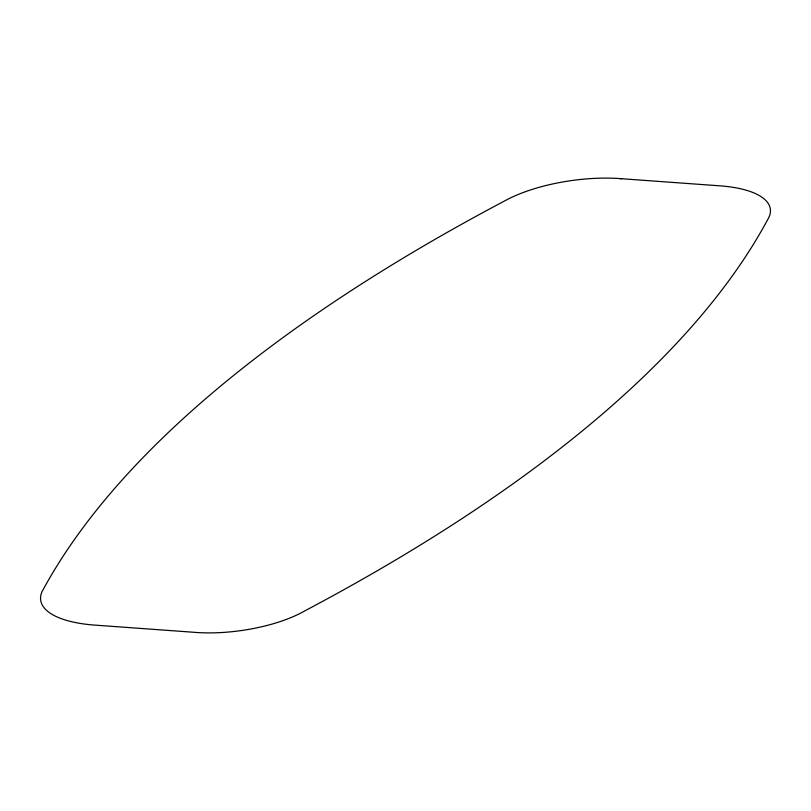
<?xml version="1.0" encoding="UTF-8"?>
<svg xmlns="http://www.w3.org/2000/svg" width="811" height="811" viewBox="0 0 811 811"><rect width="100%" height="100%" fill="white"/><g stroke="black" fill="none" stroke-linecap="round" stroke-linejoin="round"><path stroke-width="1.22" d="M619.857 178.592L719.144 185.78A94.248 34.701 -8 0 1 767.703 219.578A1939.162 713.852 -8 0 1 304.824 610.865A89.585 32.977 -8 0 1 192.957 632.215L93.681 625.028A101.456 37.347 -8 0 1 41.919 591.898A1932.157 711.277 -8 0 1 505.304 200.581A95.789 35.268 -8 0 1 621.631 178.714"/></g></svg>
